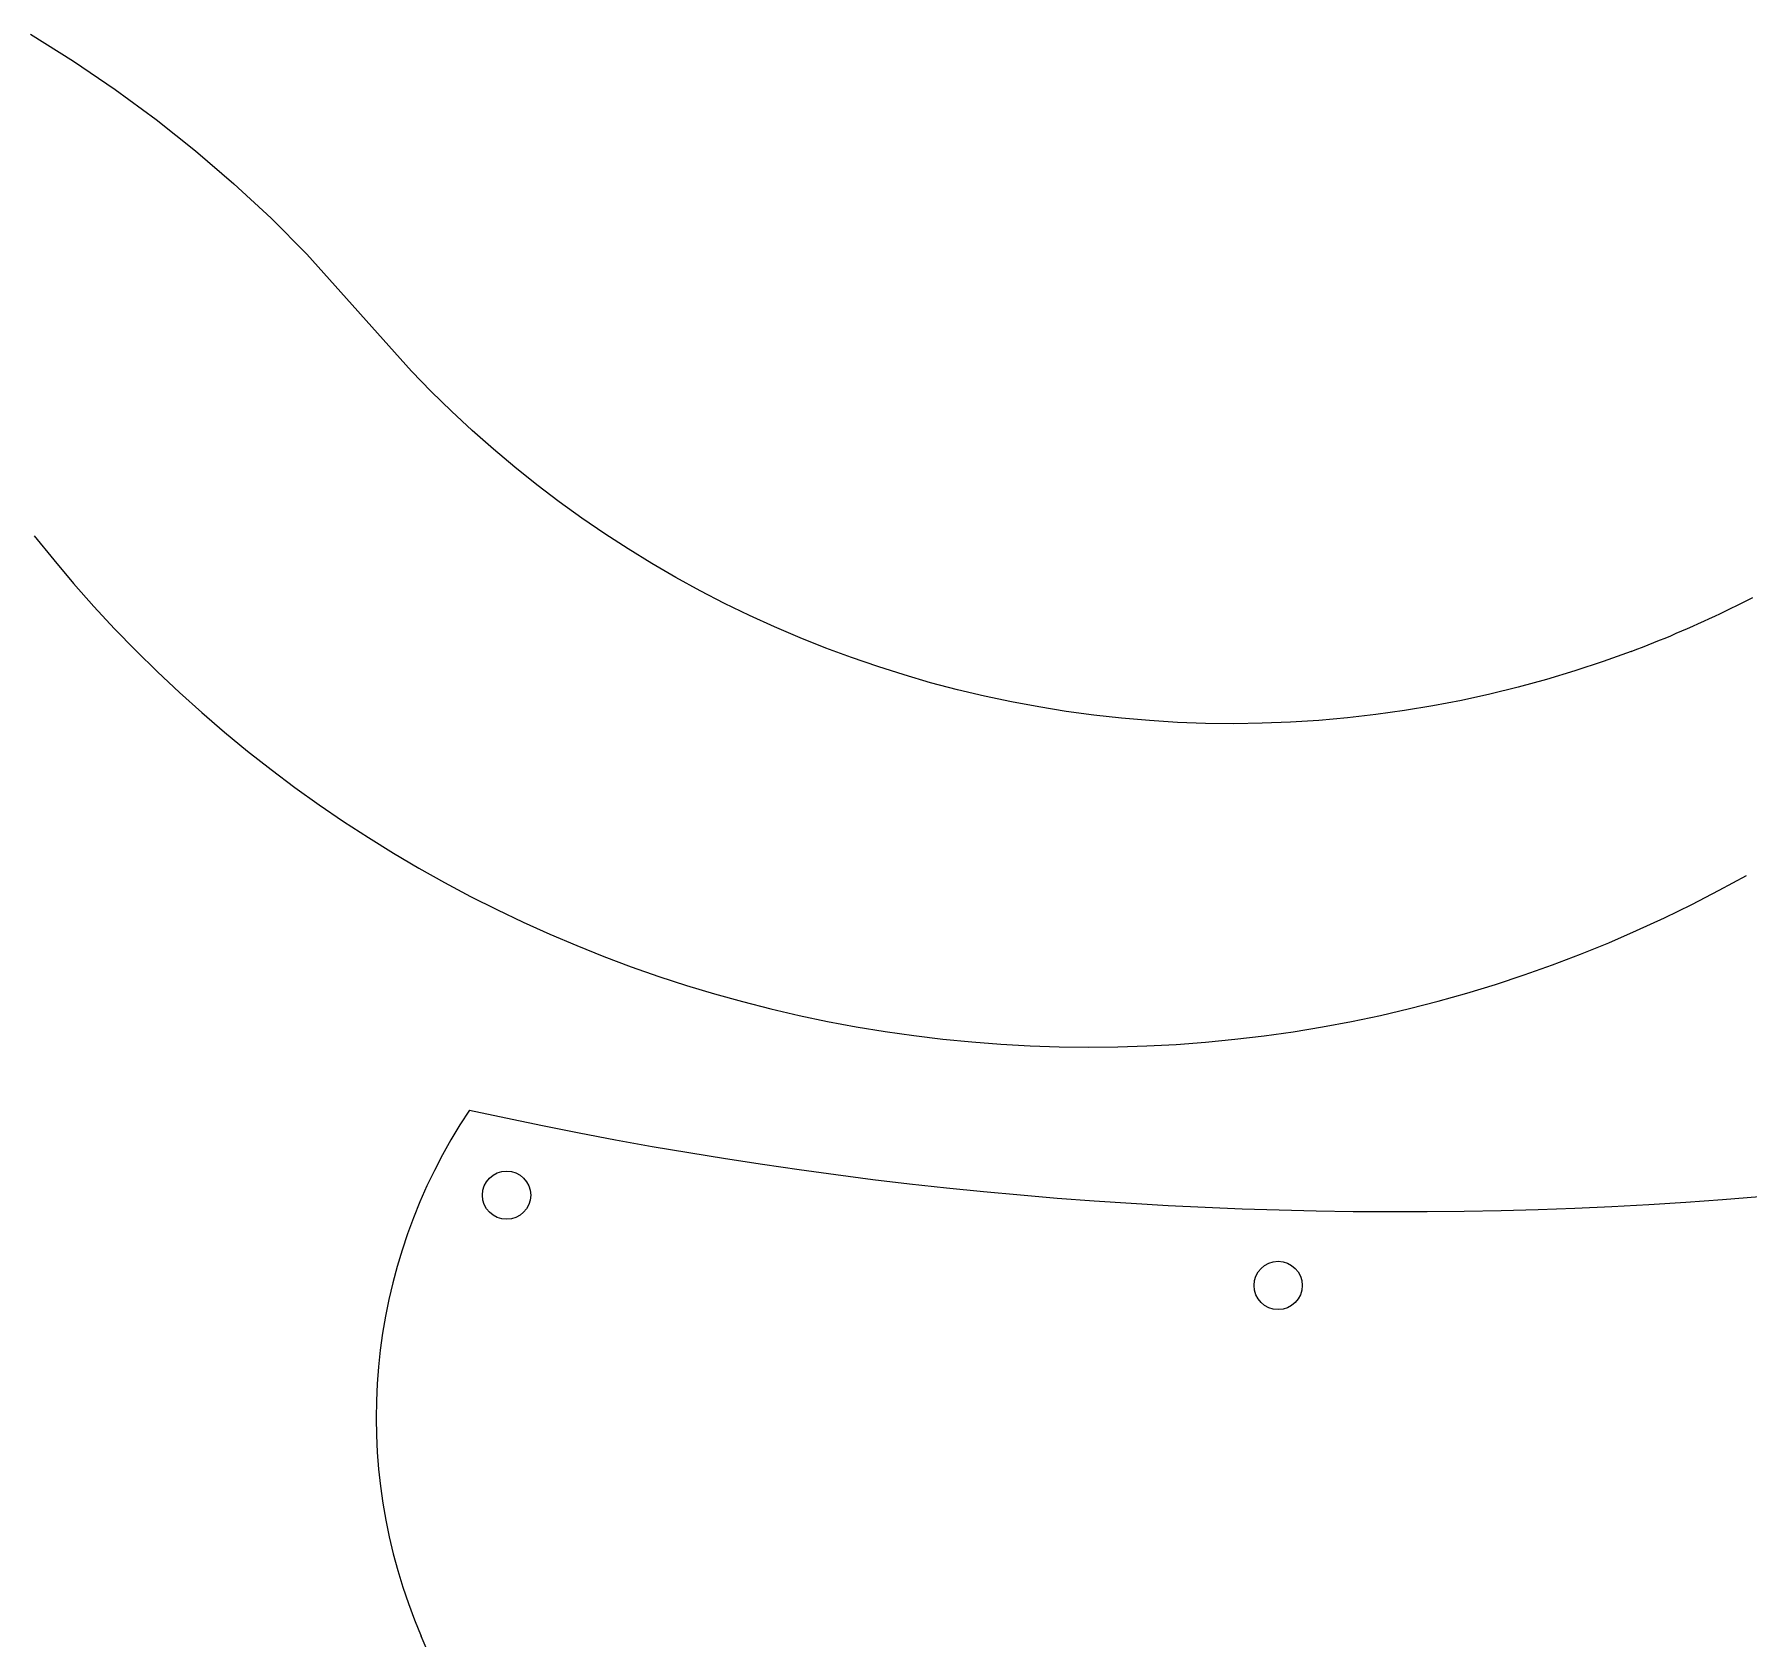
# Model space of a CAD drawing. Extents: x 25 to 1178, y 10 to 839.
# Drawn here: x 297.8 to 411.3, y 552 to 658.4 of the extents above; entities that cross this region are included whole.
import ezdxf

# ---------------------------------------------------------------- set-up
doc = ezdxf.new("R2010")
doc.units = 0
doc.header["$LTSCALE"] = 10
doc.layers.get('0').update_dxf_attribs({"linetype": 'CONTINUOUS'})

msp = doc.modelspace()

# ---------------------------------------------------------------- linework, layer by layer
at = {"color": 7}
msp.add_line((314.551, 645.095), (314.551, 645.095), dxfattribs=at)
at = {"color": 3}
for points in [[(297.519, 658.37, 0), (300.363, 656.596, 0), (303.137, 654.715, 0), (305.837, 652.728, 0), (308.459, 650.64, 0), (311, 648.454, 0), (313.455, 646.172, 0), (315.821, 643.799, 0), (322.753, 636.045, 0)], [(403.547, 617.469, 0), (401.689, 616.799, 0), (399.824, 616.181, 0), (397.951, 615.614, 0), (396.074, 615.099, 0), (394.192, 614.635, 0), (392.306, 614.222, 0), (390.419, 613.858, 0), (388.531, 613.544, 0), (386.643, 613.279, 0), (384.756, 613.063, 0), (382.871, 612.895, 0), (380.988, 612.776, 0), (379.11, 612.703, 0), (377.236, 612.678, 0), (375.367, 612.7, 0), (373.505, 612.768, 0), (371.65, 612.881, 0), (369.802, 613.04, 0), (367.963, 613.245, 0), (366.133, 613.494, 0), (364.314, 613.787, 0), (362.505, 614.124, 0), (360.707, 614.505, 0), (358.921, 614.93, 0), (357.149, 615.397, 0), (355.389, 615.908, 0), (353.644, 616.46, 0), (351.913, 617.055, 0), (350.198, 617.692, 0), (348.498, 618.37, 0), (346.816, 619.09, 0), (345.151, 619.851, 0), (343.504, 620.652, 0), (341.876, 621.495, 0), (340.267, 622.378, 0), (338.678, 623.301, 0), (337.11, 624.264, 0), (335.564, 625.266, 0), (334.041, 626.309, 0), (332.54, 627.391, 0), (331.063, 628.511, 0), (329.612, 629.671, 0), (328.185, 630.87, 0), (326.785, 632.106, 0), (325.413, 633.382, 0), (324.068, 634.695, 0), (322.753, 636.045, 0)], [(403.547, 617.469, 0), (403.926, 617.612, 0), (404.304, 617.758, 0), (404.68, 617.905, 0), (405.055, 618.054, 0), (405.429, 618.205, 0), (405.802, 618.357, 0), (406.173, 618.512, 0), (406.544, 618.668, 0), (406.913, 618.826, 0), (407.281, 618.986, 0), (407.647, 619.148, 0), (408.013, 619.312, 0), (408.378, 619.478, 0), (408.741, 619.645, 0), (409.104, 619.814, 0), (409.465, 619.986, 0), (409.826, 620.159, 0), (410.186, 620.334, 0), (410.544, 620.511, 0), (410.902, 620.69, 0), (411.259, 620.87, 0), (411.615, 621.053, 0)]]:
    msp.add_polyline3d(points, dxfattribs=at)
at = {"color": 2}
for centre in [(329.056, 581.431), (380.17, 575.449)]:
    msp.add_circle(centre, 1.6, dxfattribs=at)
at = {"color": 6}
msp.add_arc((367.657, 680.267), 89.02, 218.27441, 299.27442, dxfattribs=at)
at = {"color": 2}
for centre, radius, start, end in [((388.201, 865.404), 285.066, 257.5205, 289.12574), ((357.101, 566.698), 36.68, 146.25578, 203.27032), ((183.593, 491.759), 152.321, 338.07296, 23.3812)]:
    msp.add_arc(centre, radius, start, end, dxfattribs=at)

doc.saveas('drawing.dxf')
